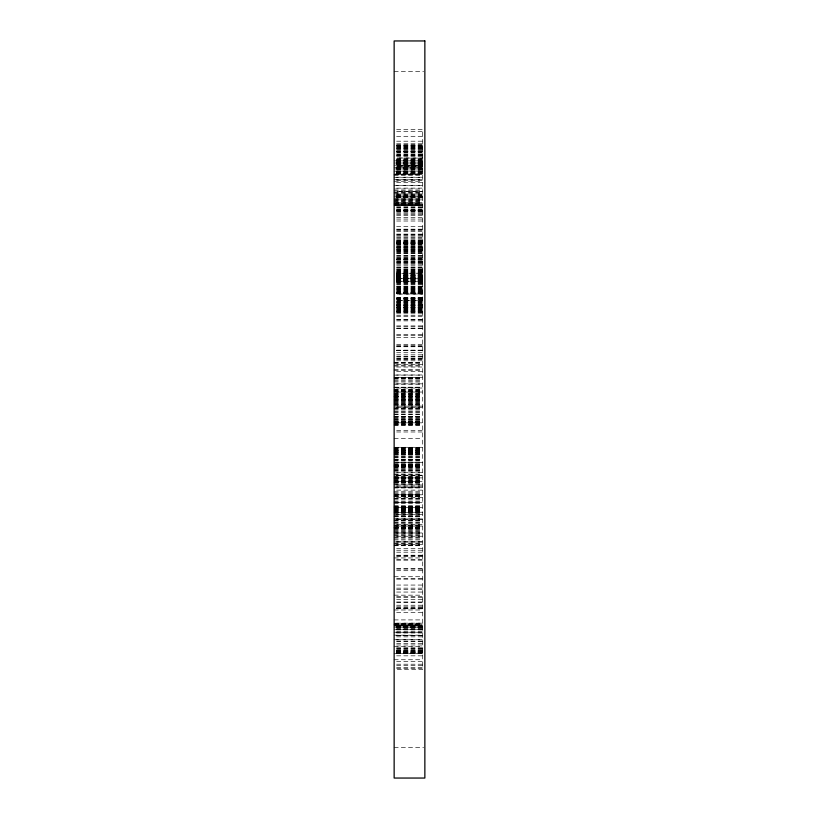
<?xml version="1.0" encoding="UTF-8"?>
<svg xmlns="http://www.w3.org/2000/svg" width="819" height="819" viewBox="0 0 819 819"><rect width="100%" height="100%" fill="white"/><g stroke="black" fill="none" stroke-linecap="round" stroke-linejoin="round"><path stroke-width="0.61" stroke-dasharray="4.09 3.07" d="M394.144 71.662L423.628 71.662M396.631 129.648L422.706 129.648L422.706 669.389L396.631 669.389M396.631 131.296L422.706 131.296M396.631 136.302L422.706 136.302M396.631 141.196L422.706 141.196M396.631 143.786L422.706 143.786M396.631 144.789L422.706 144.789M396.631 145.178L422.706 145.178M396.631 145.342L422.706 145.342M396.631 145.823L422.706 145.823M396.631 146.437L422.706 146.304M396.631 146.796L422.706 146.796M396.631 147.297L422.706 147.174M396.631 147.799L422.706 147.799M396.631 148.3L422.706 148.311M396.631 148.526L422.706 148.669M396.631 149.099L422.706 149.099M396.631 149.887L422.706 149.887M396.631 150.87L422.706 150.87M396.631 151.208L422.706 151.208M396.631 151.372L422.706 151.372M396.631 151.556L422.706 151.556M396.631 151.843L422.706 151.843M396.631 152.631L422.706 152.631M396.631 153.071L422.706 153.071M396.631 154.494L422.706 154.494M396.631 154.924L422.706 154.924M396.631 155.405L422.706 155.405M396.631 155.508L422.706 155.508M396.631 156.603L422.706 156.603M396.631 158.732L422.706 158.732M396.631 159.439L422.706 159.439M396.631 159.756L422.706 159.674M396.631 160.002L422.706 160.002M396.631 160.534L422.706 160.534M396.631 160.78L422.706 160.78M394.144 160.862L422.706 160.862M396.631 161.783L422.706 161.783M396.631 161.937L422.706 161.967M396.631 161.998L422.706 162.09M396.631 162.49L422.706 162.49M396.631 162.746L422.706 162.746M394.144 163.012L422.706 163.001M396.631 163.186L422.706 163.186M396.631 163.493L422.706 163.493M396.631 163.769L422.706 163.769M396.631 163.974L422.706 163.974M396.631 164.353L422.706 164.353M396.631 164.875L422.706 164.875M394.144 165.151L422.706 165.151M396.631 166.574L422.706 166.574M396.631 167.158L422.706 167.168M394.144 167.301L422.706 167.301M396.631 167.803L422.706 167.803M396.631 168.028L422.706 168.028M396.631 168.438L422.706 168.438M396.631 168.745L422.706 168.745M394.144 168.939L422.706 168.939M396.631 169.134L422.706 169.103M396.631 169.676L422.706 169.738M396.631 170.393L422.706 170.393M394.144 171.191L422.706 171.048M396.631 171.396L422.706 171.396M396.631 171.744L422.706 171.744M396.631 172.092L422.706 172.092M396.631 172.43L422.706 172.43M396.631 172.768L422.706 172.819M396.631 173.096L422.706 173.096M396.631 173.403L422.706 173.403M396.631 173.689L422.706 173.689M396.631 173.915L422.706 173.915L394.144 174.037M396.631 174.171L422.706 174.171M394.144 174.365L422.706 174.365M394.144 174.519L422.706 174.519M394.144 174.642L422.706 174.642M394.144 175.532L422.706 175.532M396.631 177.211L422.706 177.211M394.144 177.395L422.706 177.395M394.144 179.443L422.706 179.443M396.631 179.74L422.706 179.74M396.631 180.436L422.706 180.436M394.144 181.224L422.706 181.224M396.631 182.32L422.706 182.32M394.144 185.483L422.706 185.432M396.631 185.688L422.706 185.688M396.631 188.135L422.706 188.135M394.144 189.025L422.706 189.025M394.144 190.54L422.706 190.54M394.144 192.035L422.706 192.035M394.144 192.24L422.706 192.281M394.144 193.519L422.706 193.519M396.631 193.97L422.706 193.97M396.631 194.482L422.706 194.482M394.144 195.004L422.706 194.983M396.631 195.444L422.706 195.444M396.631 195.874L422.706 195.874M396.631 196.243L422.706 196.243M394.144 196.499L422.706 196.56M396.631 196.816L422.706 196.816M396.631 196.99L422.706 196.99M396.631 197.205L422.706 197.205M396.631 197.471L422.706 197.635M396.631 197.932L422.706 197.932M394.144 198.003L422.706 198.085M394.144 198.956L422.706 198.956M394.144 199.631L422.706 199.631M396.631 199.887L422.706 199.887M394.144 200.307L422.706 200.307M394.144 200.993L422.706 200.993M394.144 201.679L422.706 201.679M394.144 202.365L422.706 202.365M396.631 202.58L422.706 202.58M394.144 203.061L422.706 203.061M394.144 203.399L422.706 203.399M396.631 203.573L422.706 203.573M394.144 203.726L422.706 203.767M394.144 204.023L422.706 204.023M394.144 204.3L422.706 204.3M394.144 204.555L422.706 204.555M396.631 204.77L422.706 204.781M394.144 205.282L422.706 205.272M394.144 205.334L422.706 205.334M396.631 205.538L422.706 205.538M396.631 206.808L422.706 206.808M396.631 207.34L422.706 207.34M396.631 208.016L422.706 208.016M396.631 209.295L422.706 209.295M396.631 209.644L422.706 209.644M396.631 210.196L422.706 210.196M396.631 210.432L422.706 210.432M396.631 210.565L422.706 210.565M396.631 210.678L422.706 210.678M396.631 210.872L422.706 210.872M396.631 211.056L422.706 211.056M396.631 211.22L422.706 211.22M396.631 212.101L422.706 212.101M396.631 213.206L422.706 213.206M396.631 214.302L422.706 214.302M396.631 215.315L422.706 215.315M396.631 217.404L422.706 217.404M396.631 219.072L422.706 219.072M396.631 221.017L422.706 221.017M396.631 226.648L422.706 226.648M396.631 229.187L422.706 229.187M396.631 229.73L422.706 229.73M396.631 230.446L422.706 230.446M396.631 231.654L422.706 231.654M396.631 234.111L422.706 234.111M396.631 234.725L422.706 234.725M396.631 235.555L422.706 235.555M396.631 236.906L422.706 236.906M396.631 237.817L422.706 237.817M396.631 238.872L422.706 238.872M396.631 239.998L422.706 239.998M396.631 240.376L422.706 240.376M396.631 241.021L422.706 241.021M396.631 241.267L422.706 241.267M396.631 241.707L422.706 241.84M396.631 242.322L422.706 242.189M396.631 242.455L422.706 242.455M396.631 242.598L422.706 242.598M396.631 242.926L422.706 242.895M396.631 243.182L422.706 243.182M396.631 243.397L422.706 243.397M396.631 243.652L422.706 243.55M396.631 243.857L422.706 243.724M396.631 244.154L422.706 244.154M396.631 244.809L422.706 244.809M396.631 245.413L422.706 245.413M396.631 246.539L422.706 246.591M396.631 246.898L422.706 246.898M396.631 247.072L422.706 247.072M396.631 247.686L422.706 247.686M396.631 247.973L422.706 247.973M396.631 248.73L422.706 248.73M396.631 249.283L422.706 249.283M396.631 249.662L422.706 249.662M396.631 250.092L422.706 250.092M396.631 250.471L422.706 250.471M396.631 251.116L422.706 251.116M396.631 251.556L422.706 251.392M396.631 252.303L422.706 252.303M396.631 253.03L422.706 253.03M396.631 253.46L422.706 253.46M396.631 255.415L422.706 255.415M396.631 255.978L422.706 255.978M396.631 256.982L422.706 256.982M396.631 257.903L422.706 257.903M396.631 258.169L422.706 258.169M396.631 258.978L422.706 258.927M396.631 259.234L422.706 259.234M396.631 259.418L422.706 259.48M396.631 259.664L422.706 259.664M396.631 260.391L422.706 260.391M396.631 261.681L422.706 261.681M396.631 261.875L422.706 261.875M396.631 262.428L422.706 262.428M396.631 262.838L422.706 262.838M396.631 263.523L422.706 263.523M396.631 264.803L422.706 264.803M396.631 265.909L422.706 265.909M396.631 267.219L422.706 267.219M396.631 267.721L422.706 267.721M396.631 268.847L422.706 268.847M396.631 269.297L422.706 269.297M396.631 269.881L422.706 269.881M396.631 270.465L422.706 270.465M396.631 271.048L422.706 271.048M396.631 271.642L422.706 271.642M396.631 272.021L422.706 272.021M396.631 272.236L422.706 272.328M396.631 272.819L422.706 272.819M396.631 273.147L422.706 273.177L396.631 273.362M396.631 273.679L422.706 273.659M396.631 274.078L422.706 274.068M396.631 274.488L422.706 274.467M396.631 274.887L422.706 274.815M396.631 275.041L422.706 275.041M396.631 275.266L422.706 275.153M396.631 275.43L422.706 275.43M396.631 275.634L422.706 275.634M396.631 275.819L422.706 275.819M396.631 276.034L422.706 276.034M396.631 276.453L422.706 276.31M396.631 276.566L422.706 276.566M396.631 276.863L422.706 276.873M396.631 277.252L422.706 277.252M396.631 277.487L422.706 277.487M396.631 277.61L422.706 277.61M396.631 277.713L422.706 277.713M396.631 277.938L422.706 277.938M396.631 278.132L422.706 278.132M396.631 278.214L422.706 278.214M396.631 278.47L422.706 278.347M422.706 278.532L396.631 278.655L422.706 278.757M396.631 278.88L422.706 279.033M396.631 279.197L422.706 279.064M396.631 279.351L422.706 279.351M396.631 279.504L422.706 279.463M396.631 279.709L422.706 279.709M396.631 280.037L422.706 280.037M396.631 280.293L422.706 280.293M396.631 280.507L422.706 280.507M396.631 280.61L422.706 280.61M396.631 280.804L422.706 280.907M396.631 281.521L422.706 281.501M396.631 281.695L422.706 281.736M396.631 282.084L422.706 282.043M396.631 282.125L422.706 282.115M396.631 282.432L422.706 282.432M396.631 283.261L422.706 283.261M396.631 283.978L422.706 283.886M396.631 284.602L422.706 284.602M396.631 286.138L422.706 286.138M396.631 286.496L422.706 286.496M396.631 287.111L422.706 287.111M396.631 287.715L422.706 287.715M396.631 288.319L422.706 288.319M396.631 288.923L422.706 288.923M396.631 289.046L422.706 289.035M396.631 289.537L422.706 289.537M396.631 290.151L422.706 290.151M396.631 290.786L422.706 290.786M396.631 291.41L422.706 291.41M396.631 291.933L422.706 291.933M396.631 292.199L422.706 292.209M396.631 292.475L422.706 292.475M396.631 292.721L422.706 292.721M396.631 292.956L422.706 292.956M396.631 293.171L422.706 293.171M396.631 293.376L422.706 293.376M396.631 293.55L422.706 293.55M396.631 293.714L422.706 293.847M422.706 293.949L396.631 294.031L422.706 294.062M396.631 297.778L422.706 297.758M396.631 297.932L422.706 297.932M396.631 298.065L422.706 298.147M396.631 298.403L422.706 298.403M396.631 298.792L422.706 298.792M396.631 298.884L422.706 298.884M396.631 299.416L422.706 299.334M396.631 299.846L422.706 299.846M396.631 300.942L422.706 300.942M396.631 301.597L422.706 301.597M396.631 301.832L422.706 301.832M396.631 302.385L422.706 302.252M396.631 302.876L422.706 302.876M396.631 303.071L422.706 303.071M396.631 303.89L422.706 303.89M396.631 304.576L422.706 304.576M396.631 304.811L422.706 304.893M396.631 305.139L422.706 305.139M396.631 305.2L422.706 305.2M396.631 305.712L422.706 305.712M396.631 305.978L422.706 305.876M396.631 306.388L422.706 306.388M396.631 307.176L422.706 307.176M396.631 307.391L422.706 307.391M396.631 307.657L422.706 307.657M396.631 307.719L422.706 307.719M396.631 308.661L422.706 308.661M396.631 308.743L422.706 308.804M396.631 309.49L422.706 309.49M396.631 309.838L422.706 309.838M396.631 310.299L422.706 310.299M396.631 310.626L422.706 310.626M396.631 311.261L422.706 311.261M396.631 311.384L422.706 311.384M396.631 311.742L422.706 311.742M396.631 312.418L422.706 312.418M396.631 312.489L422.706 312.489M396.631 313.8L422.706 313.8M396.631 315.827L422.706 315.827M396.631 316.175L422.706 316.175M396.631 319.441L422.706 319.441M396.631 319.86L422.706 319.86M396.631 320.874L422.706 320.874M396.631 325.921L422.706 325.921M396.631 326.832L422.706 326.832M396.631 328.276L422.706 328.276M396.631 328.439L422.706 328.439M396.631 334.336L422.706 334.336M396.631 335.544L422.706 335.544M396.631 337.448L422.706 337.448M396.631 344.297L422.706 344.297M396.631 345.301L422.706 345.301M396.631 346.468L422.706 346.468M396.631 346.744L422.706 346.744M396.631 350.163L422.706 350.163M396.631 350.317L422.706 350.317M396.631 350.46L422.706 350.46M396.631 350.604L422.706 350.604M396.631 352.723L422.706 352.723M396.631 354.852L422.706 354.852M396.631 356.316L422.706 356.316M396.631 356.961L422.706 356.961M396.631 358.446L422.706 358.446M396.631 358.927L422.706 358.927M396.631 359.613L422.706 359.613M396.631 360.79L422.706 360.79M394.144 362.356L422.706 362.356M394.144 362.756L422.706 362.756M394.144 363.267L422.706 363.267M396.631 364.67L422.706 364.67M394.144 365.131L422.706 365.131M394.144 366.042L422.706 366.042M396.631 367.025L422.706 367.025M394.144 369.451L422.706 369.451M394.144 370.536L422.706 370.536M396.631 371.386L422.706 371.386M396.631 374.979L422.706 374.979M394.144 375.102L422.706 375.102M396.631 377.518L422.706 377.518M394.144 377.723L422.706 377.723M394.144 377.866L422.706 377.866M394.144 378.03L422.706 378.03M394.144 378.409L422.706 378.409M394.144 379.013L422.706 379.013M394.144 380.2L422.706 380.2M394.144 381.244L422.706 381.244M394.144 383.036L422.706 382.995M396.631 383.835L422.706 383.835M394.144 384.449L422.706 384.449M394.144 387.182L422.706 387.182M394.144 387.469L422.706 387.469M394.144 387.674L422.706 387.674M394.144 387.807L422.706 387.807M396.631 388.022L422.706 388.022M394.144 389.711L422.706 389.711M394.144 389.844L422.706 389.875M394.144 390.294L422.706 390.294M394.144 390.929L422.706 390.929M394.144 391.328L422.706 391.318M394.144 391.84L422.706 391.84M396.631 392.035L422.706 392.035M394.144 392.751L422.706 392.751M394.144 393.478L422.706 393.478M394.144 393.867L422.706 393.867M394.144 394.164L422.706 394.174M394.144 394.533L422.706 394.533M394.144 395.587L422.706 395.587M394.144 395.966L422.706 395.966M394.144 396.222L422.706 396.222M394.144 396.345L422.706 396.345M394.144 396.529L422.706 396.488M394.144 396.652L422.706 396.652M394.144 396.857L422.706 396.795M394.144 397.082L422.706 397.082M394.144 397.788L422.706 397.788M394.144 398.607L422.706 398.607M394.144 399.14L422.706 399.14M394.144 399.232L422.706 399.232M394.144 399.764L422.706 399.764M394.144 400.563L422.706 400.542M394.144 400.706L422.706 400.706M394.144 401.249L422.706 401.249M394.144 401.965L422.706 401.965M394.144 402.682L422.706 402.682M394.144 403.368L422.706 403.368M394.144 403.962L422.706 403.962M394.144 404.432L422.706 404.432M394.144 404.484L422.706 404.484M394.144 405.446L422.706 405.446M396.631 407.432L422.706 407.432M394.144 407.76L422.706 407.76M394.144 408.272L422.706 408.272M394.144 408.568L422.706 408.568M394.144 409.387L422.706 409.387M394.144 411.005L422.706 410.984M394.144 411.844L422.706 411.844M394.144 412.653L422.706 412.684M394.144 414.086L422.706 414.086M394.144 414.68L422.706 414.68M394.144 416.595L422.706 416.595M394.144 416.799L422.706 416.799M394.144 416.902L422.706 416.902M394.144 417.772L422.706 417.772M394.144 418.468L422.706 418.468M394.144 419.195L422.706 419.195M394.144 419.574L422.706 419.574M394.144 420.188L422.706 420.188M394.144 421.058L422.706 421.058M394.144 421.56L422.706 421.56M394.144 421.765L422.706 421.765M394.144 422.113L422.706 422.113M394.144 422.266L422.706 422.266M394.144 422.532L422.706 422.532M396.631 422.839L422.706 422.839M394.144 423.024L422.706 422.993M394.144 423.843L422.706 423.843M394.144 424.099L422.706 424.099M394.144 424.682L422.706 424.682M394.144 424.948L422.706 424.948M394.144 425.604L422.706 425.604M396.631 430.579L422.706 430.579M396.631 431.982L422.706 431.982M394.144 438.39L422.706 438.39M396.631 447.287L422.706 447.287M394.144 447.522L422.706 447.512M394.144 447.829L422.706 447.829M394.144 448.31L422.706 448.382M394.144 448.546L422.706 448.546M394.144 449.58L422.706 449.58M394.144 449.713L422.706 449.723M394.144 450.174L422.706 450.174M394.144 450.358L422.706 450.419M394.144 450.747L422.706 450.747M394.144 451.105L422.706 451.105M394.144 451.699L422.706 451.699M394.144 452.027L422.706 452.027M394.144 452.344L422.706 452.344M394.144 452.569L422.706 452.569M394.144 452.968L422.706 452.968M394.144 453.726L422.706 453.726M394.144 453.849L422.706 453.849M394.144 454.443L422.706 454.443M394.144 454.862L422.706 454.862M394.144 454.975L422.706 454.975M394.144 456.337L422.706 456.337M394.144 457.022L422.706 457.022M394.144 457.657L422.706 457.657M394.144 459.193L422.706 459.193M394.144 459.551L422.706 459.551M394.144 460.043L422.706 460.043M394.144 460.452L422.706 460.452M394.144 462.008L422.706 462.008M422.706 462.438L394.144 462.438L422.706 462.592M394.144 463.738L422.706 463.738M394.144 464.24L422.706 464.24M394.144 464.721L422.706 464.721M394.144 464.946L422.706 464.946M394.144 465.253L422.706 465.253M394.144 465.53L422.706 465.53M394.144 465.755L422.706 465.755M394.144 465.909L422.706 465.909M394.144 466.072L422.706 466.072M394.144 466.236L422.706 466.236M394.144 466.564L422.706 466.564M394.144 466.84L422.706 466.84M394.144 467.065L422.706 467.065M394.144 467.721L422.706 467.669M394.144 468.478L422.706 468.478M394.144 469.267L422.706 469.144M394.144 470.045L422.706 470.045M394.144 470.761L422.706 470.761M394.144 471.14L422.706 471.14M396.631 472.297L422.706 472.297M394.144 472.972L422.706 472.911M394.144 474.764L422.706 474.764M394.144 474.979L422.706 474.979M396.631 475.194L422.706 475.194M396.631 475.317L422.706 475.317M394.144 476.535L422.706 476.535M394.144 477.047L422.706 477.037M394.144 477.282L422.706 477.252M394.144 477.723L422.706 477.672M396.631 477.897L422.706 477.897M394.144 478.265L422.706 478.265M394.144 478.746L422.706 478.746M394.144 478.9L422.706 478.9M394.144 479.514L422.706 479.514M394.144 480.262L422.706 480.262M394.144 481.029L422.706 481.029M394.144 481.111L422.706 481.111M394.144 481.265L422.706 481.265M396.631 481.48L422.706 481.48M394.144 482.207L422.706 482.207M394.144 482.371L422.706 482.371M394.144 482.534L422.706 482.534M394.144 482.944L422.706 482.944M394.144 483.937L422.706 483.824M394.144 484.643L422.706 484.643M396.631 484.991L422.706 484.991M394.144 486.066L422.706 486.066M396.631 486.179L422.706 486.179M394.144 487.96L422.706 487.96M396.631 490.12L422.706 490.12M394.144 491.257L422.706 491.236M394.144 492.813L422.706 492.813M394.144 493.837L422.706 493.837M394.144 494.584L422.706 494.584M422.706 494.799L394.144 494.799L422.706 494.963M394.144 495.137L422.706 495.167M394.144 495.526L422.706 495.536M394.144 496.345L422.706 496.345M394.144 496.468L422.706 496.468M394.144 496.816L422.706 496.816M396.631 497.686L422.706 497.686M394.144 498.361L422.706 498.341M394.144 498.843L422.706 498.884M394.144 499.938L422.706 499.938M394.144 501.791L422.706 501.791M394.144 502.088L422.706 502.088M396.631 502.344L422.706 502.344M394.144 502.682L422.706 502.682M394.144 502.723L422.706 502.723M394.144 503.542L422.706 503.542M394.144 505.569L422.706 505.569M394.144 506.357L422.706 506.367M394.144 506.777L422.706 506.777M394.144 506.828L422.706 506.828M394.144 507.227L422.706 507.176M396.631 507.34L422.706 507.34M394.144 507.565L422.706 507.565M394.144 507.749L422.706 507.749M394.144 507.923L422.706 507.923M394.144 508.374L422.706 508.374M394.144 508.671L422.706 508.558M394.144 509.121L422.706 509.121M394.144 509.5L422.706 509.5M394.144 509.766L422.706 509.766M394.144 510.298L422.706 510.38M394.144 510.708L422.706 510.708M394.144 511.036L422.706 511.025M394.144 511.609L422.706 511.609M394.144 511.936L422.706 512.008M394.144 512.244L422.706 512.213L394.144 512.387M394.144 512.745L422.706 512.745M394.144 512.96L422.706 512.96M394.144 513.984L422.706 513.984M394.144 514.148L422.706 514.148M396.631 514.567L422.706 514.567M394.144 515.356L422.706 515.356M394.144 516.175L422.706 516.175M394.144 516.676L422.706 516.676M394.144 516.83L422.706 516.881M394.144 518.662L422.706 518.662M396.631 519.051L422.706 519.051M396.631 519.185L422.706 519.185M394.144 519.522L422.706 519.522M394.144 520.454L422.706 520.454M394.144 520.7L422.706 520.7M394.144 522L422.706 522M394.144 522.287L422.706 522.287M394.144 523.669L422.706 523.669M396.631 524.375L422.706 524.375M394.144 524.959L422.706 524.959M394.144 525.501L422.706 525.46M394.144 525.931L422.706 525.931M396.631 526.064L422.706 526.064M394.144 526.156L422.706 526.156M394.144 527.149L422.706 527.149M394.144 527.385L422.706 527.385M394.144 527.569L422.706 527.569M394.144 527.774L422.706 527.733M394.144 527.897L422.706 527.825M394.144 528.081L422.706 528.101M394.144 528.286L422.706 528.286M394.144 528.879L422.706 528.879M394.144 529.596L422.706 529.596M394.144 530.395L422.706 530.395M394.144 531.214L422.706 531.214M394.144 532.063L422.706 532.022M394.144 532.77L422.706 532.913M396.631 532.985L422.706 532.985M394.144 533.456L422.706 533.456M394.144 534.357L422.706 534.357M394.144 535.288L422.706 535.288M394.144 536.097L422.706 536.097M396.631 536.23L422.706 536.23M394.144 537.745L422.706 537.745M394.144 538.042L422.706 538.042M394.144 539.281L422.706 539.281M394.144 541.072L422.706 541.072M396.631 541.594L422.706 541.594M396.631 542.127L422.706 542.127M394.144 542.966L422.706 542.966M394.144 543.406L422.706 543.406M396.631 544.359L422.706 544.359M394.144 545.004L422.706 545.004M394.144 545.096L422.706 545.096M394.144 545.72L422.706 545.72M396.631 548.546L422.706 548.546M396.631 550.235L422.706 550.235M396.631 552.19L422.706 552.19M396.631 555.221L422.706 555.221M396.631 555.845L422.706 555.845M396.631 556.367L422.706 556.367M394.144 557.944L422.706 557.944M396.631 559.49L422.706 559.49M396.631 560.176L422.706 560.176M396.631 568.816L422.706 568.816M396.631 568.97L422.706 568.97M396.631 570.71L422.706 570.71M394.144 576.73L422.706 576.73M396.631 578.562L422.706 578.562M396.631 579.156L422.706 579.156M396.631 585.053L422.706 585.053M396.631 588.165L422.706 588.165M396.631 589.506L422.706 589.506M396.631 592.055L422.706 592.055M394.144 595.167L422.706 595.167M396.631 596.375L422.706 596.375M396.631 597.645L422.706 597.645M396.631 599.354L422.706 599.354M396.631 601.975L422.706 601.975M396.631 602.641L422.706 602.641M396.631 605.231L422.706 605.231M396.631 606.879L422.706 606.879M396.631 607.432L422.706 607.432M396.631 608.394L422.706 608.394M396.631 608.599L422.706 608.619M396.631 608.752L422.706 608.814M394.144 609.981L422.706 609.981M396.631 612.561L422.706 612.561M394.144 619.911L422.706 619.911M396.631 623.167L422.706 623.167L394.144 623.249M394.144 623.74L422.706 623.74M394.144 624.17L422.706 624.17M394.144 624.498L422.706 624.498M394.144 624.713L422.706 624.713M396.631 624.877L422.706 624.856M394.144 624.938L422.706 625.01M396.631 625.143L422.706 625.143M394.144 625.255L422.706 625.235M396.631 625.562L422.706 625.429M396.631 625.798L422.706 625.798M394.144 626.044L422.706 625.941M396.631 626.248L422.706 626.248M396.631 626.433L422.706 626.433M396.631 626.75L422.706 626.75M396.631 626.955L422.706 626.955M394.144 627.211L422.706 627.241M396.631 627.303L422.706 627.303M396.631 627.528L422.706 627.528M396.631 627.835L422.706 627.835M396.631 628.071L422.706 628.071M396.631 629.012L422.706 629.012M394.144 629.258L422.706 629.258M396.631 629.719L422.706 629.719M396.631 629.862L422.706 629.862M396.631 631.674L422.706 631.674M394.144 632.227L422.706 632.227M396.631 632.718L422.706 632.718M396.631 632.964L422.706 632.964M394.144 635.186L422.706 635.186M396.631 635.329L422.706 635.329M396.631 635.718L422.706 635.718M396.631 636.854L422.706 636.854M396.631 639.465L422.706 639.465M394.144 639.741L422.706 639.741M396.631 641.031L422.706 641.031M396.631 641.39L422.706 641.39M396.631 643.56L422.706 643.56M396.631 644.983L422.706 644.983M394.144 646.601L422.706 646.601M396.631 647.123L422.706 647.123M396.631 648.208L422.706 648.208M396.631 648.597L422.706 648.597M396.631 649.631L422.706 649.631M396.631 650.194L422.706 650.194M396.631 650.583L422.706 650.583M396.631 650.798L422.706 650.798M396.631 651.166L422.706 651.166M396.631 651.381L422.706 651.381M396.631 651.719L422.706 651.719M396.631 651.914L422.706 651.914M396.631 652.211L422.706 652.211M396.631 652.385L422.706 652.385M396.631 652.651L422.706 652.651M396.631 652.794L422.706 652.794M396.631 653.009L422.706 653.009M396.631 653.122L422.706 653.122M396.631 653.286L422.706 653.367M394.144 653.501L422.706 653.542M396.631 655.835L422.706 655.835M394.144 659.745L422.706 659.745M396.631 661.598L422.706 661.598M396.631 664.209L422.706 664.209M396.631 665.54L422.706 665.54M396.631 667.68L422.706 667.68M396.631 668.488L422.706 668.488M394.144 747.337L423.628 747.337M422.706 157.985L396.631 157.985L422.706 158.108M422.706 165.735L396.631 165.735L422.706 165.745M422.706 166.196L396.631 166.196L422.706 166.267M422.706 191.656L396.631 191.656L422.706 191.718M422.706 204.945L394.144 204.945L422.706 205.057M422.706 281.245L396.631 281.214L422.706 281.327M422.706 300.297L396.631 300.297L422.706 300.378M422.706 406.132L394.144 406.132L422.706 406.173M422.706 487.53L394.144 487.53L422.706 487.602"/><path stroke-width="1.23" d="M424.856 40.95L394.144 40.95L394.144 778.05L424.856 778.05L424.856 40.95"/></g></svg>
